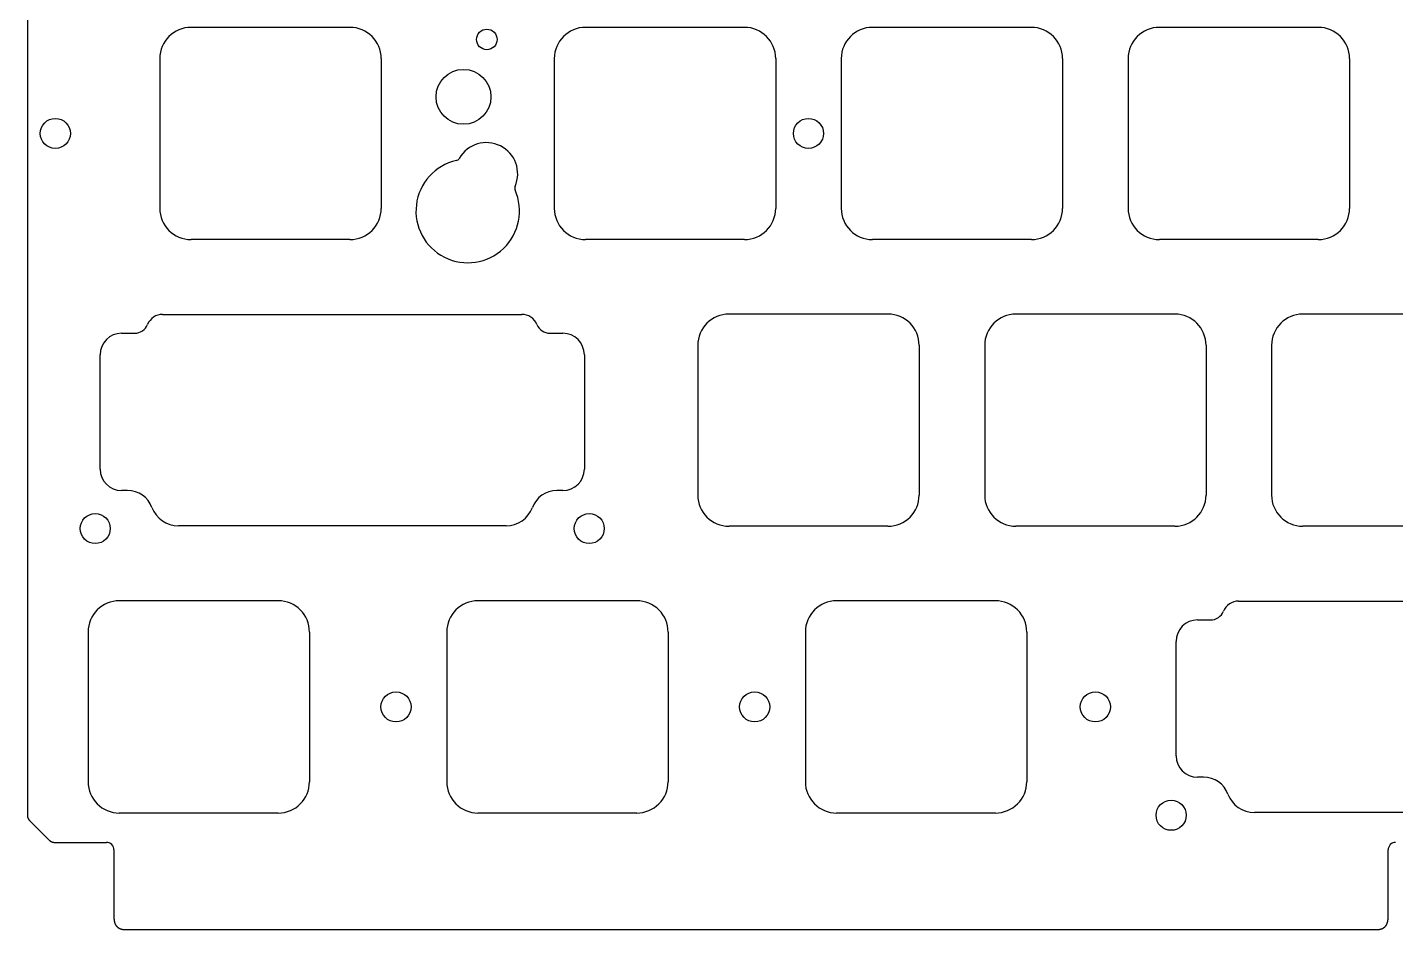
# Model space of a CAD drawing. Header units: millimetres. Extents: x -9 to 276, y -91 to 15.
# Drawn here: x -9 to 81.8, y -91 to -31 of the extents above; entities that cross this region are included whole.
import ezdxf

# ---------------------------------------------------------------- set-up
doc = ezdxf.new("R2010")
doc.units = ezdxf.units.MM
doc.layers.add('BLACK', color=7, linetype='CONTINUOUS')
doc.layers.add('Edge.Cuts', color=53, linetype='CONTINUOUS', true_color=0xc8a339)

msp = doc.modelspace()

# ---------------------------------------------------------------- linework, layer by layer
at = {"layer": 'BLACK', "linetype": 'Continuous'}
for p, q in [((12.41875, -31.05), (1.868749, -31.05)), ((-0.20625, -33.125), (-0.20625, -43.075001)), ((14.49375, -33.125), (14.49375, -43.075)), ((12.41875, -45.15), (1.86875, -45.15))]:
    msp.add_line(p, q, dxfattribs=at)
at = {"layer": 'BLACK'}
for centre, radius, start, end in [((1.868754, -33.125004), 2.075004, 90.00013806, 179.99988955), ((12.41875, -33.125), 2.075, 0, 90), ((1.868752, -43.074998), 2.075002, 180.00008284, 269.99994478), ((12.41875, -43.075), 2.075, 270, 0)]:
    msp.add_arc(centre, radius, start, end, dxfattribs=at)
at = {"layer": 'Edge.Cuts', "linetype": 'CONTINUOUS'}
for p, q in [((-9, 7.192893), (-9, -83.39289)), ((38.6125, -31.05), (28.0625, -31.05)), ((57.6625, -31.05), (47.1125, -31.05)), ((76.7125, -31.05), (66.1625, -31.05)), ((25.9875, -33.125), (25.9875, -43.075)), ((40.6875, -33.125), (40.6875, -43.075)), ((45.0375, -33.125), (45.0375, -43.075)), ((59.7375, -33.125), (59.7375, -43.075)), ((64.0875, -33.125), (64.0875, -43.075)), ((78.7875, -33.125), (78.7875, -43.075)), ((38.6125, -45.15), (28.0625, -45.15)), ((57.6625, -45.15), (47.1125, -45.15)), ((76.7125, -45.15), (66.1625, -45.15)), ((48.1375, -50.1), (37.5875, -50.1)), ((67.1875, -50.1), (56.6375, -50.1)), ((86.2375, -50.1), (75.6875, -50.1)), ((35.5125, -52.175), (35.5125, -62.125)), ((50.2125, -52.175), (50.2125, -62.125)), ((54.5625, -52.175), (54.5625, -62.125)), ((69.2625, -52.175), (69.2625, -62.125)), ((73.6125, -52.175), (73.6125, -62.125)), ((48.1375, -64.2), (37.5875, -64.2)), ((67.1875, -64.2), (56.6375, -64.2)), ((86.2375, -64.2), (75.6875, -64.2)), ((-9, -83.39289), (-8.99999, -83.396309)), ((-8.99999, -83.396309), (-8.99996, -83.399719)), ((-8.99996, -83.399719), (-8.99991, -83.403113)), ((-8.99991, -83.403113), (-8.99984, -83.406499)), ((-8.99984, -83.406499), (-8.999751, -83.409869)), ((-8.999751, -83.409869), (-8.999642, -83.41323)), ((-8.999642, -83.41323), (-8.999513, -83.416576)), ((-8.999513, -83.416576), (-8.999364, -83.419913)), ((-8.999364, -83.419913), (-8.999197, -83.423235)), ((-8.999197, -83.423235), (-8.999009, -83.426549)), ((-8.999009, -83.426549), (-8.998803, -83.429848)), ((-8.998803, -83.429848), (-8.998576, -83.433139)), ((-8.998576, -83.433139), (-8.998331, -83.436415)), ((-8.998331, -83.436415), (-8.998067, -83.439682)), ((-8.998067, -83.439682), (-8.997783, -83.442935)), ((-8.997783, -83.442935), (-8.99748, -83.446181)), ((-8.99748, -83.446181), (-8.997158, -83.449412)), ((-8.997158, -83.449412), (-8.996817, -83.452635)), ((-8.996817, -83.452635), (-8.996458, -83.455844)), ((-8.996458, -83.455844), (-8.996079, -83.459045)), ((-8.996079, -83.459045), (-8.995681, -83.462232)), ((-8.995681, -83.462232), (-8.995265, -83.465412)), ((-8.995265, -83.465412), (-8.99483, -83.468578)), ((-8.99483, -83.468578), (-8.994376, -83.471736)), ((-8.994376, -83.471736), (-8.993903, -83.474881)), ((-8.993903, -83.474881), (-8.993411, -83.478019)), ((-8.993411, -83.478019), (-8.992902, -83.481143)), ((-8.992902, -83.481143), (-8.992373, -83.48426)), ((-8.992373, -83.48426), (-8.991826, -83.487364)), ((-8.991826, -83.487364), (-8.99126, -83.490461)), ((-8.99126, -83.490461), (-8.990676, -83.493545)), ((-8.990676, -83.493545), (-8.990073, -83.496622)), ((-8.990073, -83.496622), (-8.989452, -83.499686)), ((-8.989452, -83.499686), (-8.988812, -83.502743)), ((-8.988812, -83.502743), (-8.988154, -83.505789)), ((-8.988154, -83.505789), (-8.987478, -83.508826)), ((-8.987478, -83.508826), (-8.986783, -83.511853)), ((-8.986783, -83.511853), (-8.98607, -83.514871)), ((-8.98607, -83.514871), (-8.985338, -83.517879)), ((-8.985338, -83.517879), (-8.984588, -83.520879)), ((-8.984588, -83.520879), (-8.98382, -83.523868)), ((-8.98382, -83.523868), (-8.983034, -83.526849)), ((-8.983034, -83.526849), (-8.982229, -83.52982)), ((-8.982229, -83.52982), (-8.981406, -83.532783)), ((-8.981406, -83.532783), (-8.980565, -83.535737)), ((-8.980565, -83.535737), (-8.979705, -83.538682)), ((-8.979705, -83.538682), (-8.978827, -83.541618)), ((-8.978827, -83.541618), (-8.977931, -83.544545)), ((-8.977931, -83.544545), (-8.977017, -83.547464)), ((-8.977017, -83.547464), (-8.976084, -83.550374)), ((-8.976084, -83.550374), (-8.975133, -83.553276)), ((-8.975133, -83.553276), (-8.974164, -83.556169)), ((-8.974164, -83.556169), (-8.973176, -83.559054)), ((-8.973176, -83.559054), (-8.97217, -83.561931)), ((-8.97217, -83.561931), (-8.971146, -83.564799)), ((-8.971146, -83.564799), (-8.970103, -83.567659)), ((-8.970103, -83.567659), (-8.969043, -83.570511)), ((-8.969043, -83.570511), (-8.967963, -83.573355)), ((-8.967963, -83.573355), (-8.966866, -83.576191)), ((-8.966866, -83.576191), (-8.96575, -83.57902)), ((-8.96575, -83.57902), (-8.964616, -83.58184)), ((-8.964616, -83.58184), (-8.963463, -83.584652)), ((-8.963463, -83.584652), (-8.961102, -83.590254)), ((-8.961102, -83.590254), (-8.958667, -83.595826)), ((-8.958667, -83.595826), (-8.956158, -83.601368)), ((-8.956158, -83.601368), (-8.953574, -83.60688)), ((-8.953574, -83.60688), (-8.950915, -83.612363)), ((-8.950915, -83.612363), (-8.948182, -83.617818)), ((-8.948182, -83.617818), (-8.945373, -83.623244)), ((-8.945373, -83.623244), (-8.942488, -83.628643)), ((-8.942488, -83.628643), (-8.939527, -83.634015)), ((-8.939527, -83.634015), (-8.93649, -83.639359)), ((-8.93649, -83.639359), (-8.933376, -83.644678)), ((-8.933376, -83.644678), (-8.930184, -83.64997)), ((-8.930184, -83.64997), (-8.926914, -83.655236)), ((-8.926914, -83.655236), (-8.923566, -83.660476)), ((-8.923566, -83.660476), (-8.920139, -83.665692)), ((-8.920139, -83.665692), (-8.916632, -83.670883)), ((-8.916632, -83.670883), (-8.913046, -83.676049)), ((-8.913046, -83.676049), (-8.909378, -83.681191)), ((-8.909378, -83.681191), (-8.90563, -83.686309)), ((-8.90563, -83.686309), (-8.901799, -83.691403)), ((-8.901799, -83.691403), (-8.897886, -83.696474)), ((-8.897886, -83.696474), (-8.89389, -83.701522)), ((-8.89389, -83.701522), (-8.88981, -83.706547)), ((-8.88981, -83.706547), (-8.885645, -83.711549)), ((-8.885645, -83.711549), (-8.881395, -83.716529)), ((-8.881395, -83.716529), (-8.877058, -83.721486)), ((-8.877058, -83.721486), (-8.872635, -83.726421)), ((-8.872635, -83.726421), (-8.868123, -83.731334)), ((-8.868123, -83.731334), (-8.863523, -83.736225)), ((-8.863523, -83.736225), (-8.858834, -83.741095)), ((-8.858834, -83.741095), (-8.854054, -83.745943)), ((-8.854054, -83.745943), (-8.853554, -83.746443)), ((-8.853554, -83.746443), (-7.546447, -85.05355)), ((-7.546447, -85.05355), (-7.544023, -85.05596)), ((-7.544023, -85.05596), (-7.54159, -85.058351)), ((-7.54159, -85.058351), (-7.539155, -85.060715)), ((-7.539155, -85.060715), (-7.536711, -85.06306)), ((-7.536711, -85.06306), (-7.534265, -85.06538)), ((-7.534265, -85.06538), (-7.531811, -85.067679)), ((-7.531811, -85.067679), (-7.529354, -85.069954)), ((-7.529354, -85.069954), (-7.526889, -85.072209)), ((-7.526889, -85.072209), (-7.524422, -85.074439)), ((-7.524422, -85.074439), (-7.521946, -85.07665)), ((-7.521946, -85.07665), (-7.519467, -85.078837)), ((-7.519467, -85.078837), (-7.51698, -85.081004)), ((-7.51698, -85.081004), (-7.514491, -85.083147)), ((-7.514491, -85.083147), (-7.511993, -85.08527)), ((-7.511993, -85.08527), (-7.509492, -85.08737)), ((-7.509492, -85.08737), (-7.506983, -85.08945)), ((-7.506983, -85.08945), (-7.504471, -85.091508)), ((-7.504471, -85.091508), (-7.501951, -85.093545)), ((-7.501951, -85.093545), (-7.499427, -85.09556)), ((-7.499427, -85.09556), (-7.496896, -85.097556)), ((-7.496896, -85.097556), (-7.494361, -85.099529)), ((-7.494361, -85.099529), (-7.491818, -85.101482)), ((-7.491818, -85.101482), (-7.489272, -85.103413)), ((-7.489272, -85.103413), (-7.486717, -85.105326)), ((-7.486717, -85.105326), (-7.484159, -85.107215)), ((-7.484159, -85.107215), (-7.481593, -85.109086)), ((-7.481593, -85.109086), (-7.479023, -85.110935)), ((-7.479023, -85.110935), (-7.476445, -85.112765)), ((-7.476445, -85.112765), (-7.473864, -85.114574)), ((-7.473864, -85.114574), (-7.471274, -85.116363)), ((-7.471274, -85.116363), (-7.46868, -85.118131)), ((-7.46868, -85.118131), (-7.466078, -85.11988)), ((-7.466078, -85.11988), (-7.463472, -85.121608)), ((-7.463472, -85.121608), (-7.460858, -85.123317)), ((-7.460858, -85.123317), (-7.458239, -85.125005)), ((-7.458239, -85.125005), (-7.455613, -85.126675)), ((-7.455613, -85.126675), (-7.452982, -85.128324)), ((-7.452982, -85.128324), (-7.450343, -85.129954)), ((-7.450343, -85.129954), (-7.447699, -85.131563)), ((-7.447699, -85.131563), (-7.445048, -85.133154)), ((-7.445048, -85.133154), (-7.442391, -85.134725)), ((-7.442391, -85.134725), (-7.439727, -85.136277)), ((-7.439727, -85.136277), (-7.437057, -85.137808)), ((-7.437057, -85.137808), (-7.434379, -85.139322)), ((-7.434379, -85.139322), (-7.431696, -85.140815)), ((-7.431696, -85.140815), (-7.429006, -85.14229)), ((-7.429006, -85.14229), (-7.426309, -85.143745)), ((-7.426309, -85.143745), (-7.423605, -85.145182)), ((-7.423605, -85.145182), (-7.420895, -85.146599)), ((-7.420895, -85.146599), (-7.418177, -85.147997)), ((-7.418177, -85.147997), (-7.415454, -85.149376)), ((-7.415454, -85.149376), (-7.412722, -85.150737)), ((-7.412722, -85.150737), (-7.409984, -85.152078)), ((-7.409984, -85.152078), (-7.407238, -85.153401)), ((-7.407238, -85.153401), (-7.404486, -85.154705)), ((-7.404486, -85.154705), (-7.401726, -85.155991)), ((-7.401726, -85.155991), (-7.39896, -85.157257)), ((-7.39896, -85.157257), (-7.396185, -85.158505)), ((-7.396185, -85.158505), (-7.393404, -85.159734)), ((-7.393404, -85.159734), (-7.390615, -85.160945)), ((-7.390615, -85.160945), (-7.387819, -85.162137)), ((-7.387819, -85.162137), (-7.385015, -85.163311)), ((-7.385015, -85.163311), (-7.379384, -85.165603)), ((-7.379384, -85.165603), (-7.373722, -85.167821)), ((-7.373722, -85.167821), (-7.36803, -85.169965)), ((-7.36803, -85.169965), (-7.362305, -85.172036)), ((-7.362305, -85.172036), (-7.356548, -85.174033)), ((-7.356548, -85.174033), (-7.350758, -85.175957)), ((-7.350758, -85.175957), (-7.344934, -85.177808)), ((-7.344934, -85.177808), (-7.339077, -85.179586)), ((-7.339077, -85.179586), (-7.333185, -85.181291)), ((-7.333185, -85.181291), (-7.327258, -85.182922)), ((-7.327258, -85.182922), (-7.321296, -85.18448)), ((-7.321296, -85.18448), (-7.315297, -85.185965)), ((-7.315297, -85.185965), (-7.309261, -85.187377)), ((-7.309261, -85.187377), (-7.303188, -85.188715)), ((-7.303188, -85.188715), (-7.297076, -85.18998)), ((-7.297076, -85.18998), (-7.290926, -85.191171)), ((-7.290926, -85.191171), (-7.284737, -85.192288)), ((-7.284737, -85.192288), (-7.278508, -85.19333)), ((-7.278508, -85.19333), (-7.272238, -85.194299)), ((-7.272238, -85.194299), (-7.265928, -85.195193)), ((-7.265928, -85.195193), (-7.259575, -85.196012)), ((-7.259575, -85.196012), (-7.25318, -85.196755)), ((-7.25318, -85.196755), (-7.246742, -85.197423)), ((-7.246742, -85.197423), (-7.240259, -85.198015)), ((-7.240259, -85.198015), (-7.233733, -85.198531)), ((-7.233733, -85.198531), (-7.227161, -85.19897)), ((-7.227161, -85.19897), (-7.220544, -85.199331)), ((-7.220544, -85.199331), (-7.21388, -85.199615)), ((-7.21388, -85.199615), (-7.207168, -85.199821)), ((-7.207168, -85.199821), (-7.200409, -85.199949)), ((-7.200409, -85.199949), (-7.193601, -85.199997)), ((-7.193601, -85.199997), (-7.192894, -85.199997)), ((-7.192894, -85.199997), (-3.750557, -85.199997)), ((-3.250557, -85.699997), (-3.250557, -90.199997)), ((81.349147, -90.199997), (81.349147, -85.699997)), ((-3.250557, -90.199997), (-3.250547, -90.205644)), ((-3.250547, -90.205644), (-3.250517, -90.211271)), ((-3.250517, -90.211271), (-3.250467, -90.216858)), ((-3.250467, -90.216858), (-3.250398, -90.222425)), ((-3.250398, -90.222425), (-3.250308, -90.227953)), ((-3.250308, -90.227953), (-3.2502, -90.233461)), ((-3.2502, -90.233461), (-3.250071, -90.23893)), ((-3.250071, -90.23893), (-3.249924, -90.24438)), ((-3.249924, -90.24438), (-3.249757, -90.249791)), ((-3.249757, -90.249791), (-3.249571, -90.255183)), ((-3.249571, -90.255183), (-3.249366, -90.260537)), ((-3.249366, -90.260537), (-3.249142, -90.265871)), ((-3.249142, -90.265871), (-3.2489, -90.271168)), ((-3.2489, -90.271168), (-3.248638, -90.276446)), ((-3.248638, -90.276446), (-3.248358, -90.281686)), ((-3.248358, -90.281686), (-3.248059, -90.286907)), ((-3.248059, -90.286907), (-3.247742, -90.292092)), ((-3.247742, -90.292092), (-3.247406, -90.297257)), ((-3.247406, -90.297257), (-3.247053, -90.302386)), ((-3.247053, -90.302386), (-3.246681, -90.307497)), ((-3.246681, -90.307497), (-3.246291, -90.312571)), ((-3.246291, -90.312571), (-3.245883, -90.317627)), ((-3.245883, -90.317627), (-3.245457, -90.322647)), ((-3.245457, -90.322647), (-3.245013, -90.327648)), ((-3.245013, -90.327648), (-3.244552, -90.332615)), ((-3.244552, -90.332615), (-3.244072, -90.337563)), ((-3.244072, -90.337563), (-3.243576, -90.342476)), ((-3.243576, -90.342476), (-3.243062, -90.347371)), ((-3.243062, -90.347371), (-3.242531, -90.352232)), ((-3.242531, -90.352232), (-3.241982, -90.357074)), ((-3.241982, -90.357074), (-3.241416, -90.361882)), ((-3.241416, -90.361882), (-3.240833, -90.366673)), ((-3.240833, -90.366673), (-3.240234, -90.371429)), ((-3.240234, -90.371429), (-3.239616, -90.376168)), ((-3.239616, -90.376168), (-3.238983, -90.380874)), ((-3.238983, -90.380874), (-3.238332, -90.385562)), ((-3.238332, -90.385562), (-3.237665, -90.390217)), ((-3.237665, -90.390217), (-3.236981, -90.394854)), ((-3.236981, -90.394854), (-3.236281, -90.399459)), ((-3.236281, -90.399459), (-3.235563, -90.404047)), ((-3.235563, -90.404047), (-3.234831, -90.408602)), ((-3.234831, -90.408602), (-3.23408, -90.41314)), ((-3.23408, -90.41314), (-3.233315, -90.417647)), ((-3.233315, -90.417647), (-3.232533, -90.422136)), ((-3.232533, -90.422136), (-3.231735, -90.426593)), ((-3.231735, -90.426593), (-3.23092, -90.431034)), ((-3.23092, -90.431034), (-3.230091, -90.435444)), ((-3.230091, -90.435444), (-3.229244, -90.439836)), ((-3.229244, -90.439836), (-3.228383, -90.444198)), ((-3.228383, -90.444198), (-3.227505, -90.448543)), ((-3.227505, -90.448543), (-3.226613, -90.452858)), ((-3.226613, -90.452858), (-3.225703, -90.457157)), ((-3.225703, -90.457157), (-3.22478, -90.461425)), ((-3.22478, -90.461425), (-3.22384, -90.465676)), ((-3.22384, -90.465676), (-3.222885, -90.469899)), ((-3.222885, -90.469899), (-3.221914, -90.474104)), ((-3.221914, -90.474104), (-3.220929, -90.478281)), ((-3.220929, -90.478281), (-3.219927, -90.482441)), ((-3.219927, -90.482441), (-3.218912, -90.486572)), ((-3.218912, -90.486572), (-3.21788, -90.490687)), ((-3.21788, -90.490687), (-3.216835, -90.494774)), ((-3.216835, -90.494774), (-3.215773, -90.498844)), ((-3.215773, -90.498844), (-3.214697, -90.502886)), ((-3.214697, -90.502886), (-3.213606, -90.506913)), ((-3.213606, -90.506913), (-3.212501, -90.510911)), ((-3.212501, -90.510911), (-3.211379, -90.514894)), ((-3.211379, -90.514894), (-3.210245, -90.518849)), ((-3.210245, -90.518849), (-3.209094, -90.522788)), ((-3.209094, -90.522788), (-3.207931, -90.5267)), ((-3.207931, -90.5267), (-3.206751, -90.530597)), ((-3.206751, -90.530597), (-3.205558, -90.534467)), ((-3.205558, -90.534467), (-3.20435, -90.53832)), ((-3.20435, -90.53832), (-3.203128, -90.542148)), ((-3.203128, -90.542148), (-3.201891, -90.54596)), ((-3.201891, -90.54596), (-3.20064, -90.549747)), ((-3.20064, -90.549747), (-3.199374, -90.553517)), ((-3.199374, -90.553517), (-3.198096, -90.557262)), ((-3.198096, -90.557262), (-3.196801, -90.560992)), ((-3.196801, -90.560992), (-3.195495, -90.564696)), ((-3.195495, -90.564696), (-3.194172, -90.568385)), ((-3.194172, -90.568385), (-3.192837, -90.57205)), ((-3.192837, -90.57205), (-3.191486, -90.575698)), ((-3.191486, -90.575698), (-3.190123, -90.579323)), ((-3.190123, -90.579323), (-3.188745, -90.582931)), ((-3.188745, -90.582931), (-3.187354, -90.586516)), ((-3.187354, -90.586516), (-3.185948, -90.590086)), ((-3.185948, -90.590086), (-3.184529, -90.593632)), ((-3.184529, -90.593632), (-3.183095, -90.597162)), ((-3.183095, -90.597162), (-3.181649, -90.600669)), ((-3.181649, -90.600669), (-3.180188, -90.604161)), ((-3.180188, -90.604161), (-3.178714, -90.60763)), ((-3.178714, -90.60763), (-3.177225, -90.611084)), ((-3.177225, -90.611084), (-3.175725, -90.614515)), ((-3.175725, -90.614515), (-3.174209, -90.617931)), ((-3.174209, -90.617931), (-3.172681, -90.621325)), ((-3.172681, -90.621325), (-3.171137, -90.624703)), ((-3.171137, -90.624703), (-3.169582, -90.62806)), ((-3.169582, -90.62806), (-3.168012, -90.631402)), ((-3.168012, -90.631402), (-3.16643, -90.634721)), ((-3.16643, -90.634721), (-3.164833, -90.638026)), ((-3.164833, -90.638026), (-3.163224, -90.64131)), ((-3.163224, -90.64131), (-3.1616, -90.644579)), ((-3.1616, -90.644579), (-3.159964, -90.647826)), ((-3.159964, -90.647826), (-3.158313, -90.651059)), ((-3.158313, -90.651059), (-3.15665, -90.654271)), ((-3.15665, -90.654271), (-3.154972, -90.657468)), ((-3.154972, -90.657468), (-3.153283, -90.660645)), ((-3.153283, -90.660645), (-3.151579, -90.663807)), ((-3.151579, -90.663807), (-3.149862, -90.666949)), ((-3.149862, -90.666949), (-3.148132, -90.670076)), ((-3.148132, -90.670076), (-3.146389, -90.673184)), ((-3.146389, -90.673184), (-3.144631, -90.676276)), ((-3.144631, -90.676276), (-3.142862, -90.679349)), ((-3.142862, -90.679349), (-3.141078, -90.682408)), ((-3.141078, -90.682408), (-3.139282, -90.685447)), ((-3.139282, -90.685447), (-3.137471, -90.688472)), ((-3.137471, -90.688472), (-3.135648, -90.691478)), ((-3.135648, -90.691478), (-3.133811, -90.694469)), ((-3.133811, -90.694469), (-3.131962, -90.697441)), ((-3.131962, -90.697441), (-3.130098, -90.700399)), ((-3.130098, -90.700399), (-3.128222, -90.703339)), ((-3.128222, -90.703339), (-3.126332, -90.706264)), ((-3.126332, -90.706264), (-3.12443, -90.709171)), ((-3.12443, -90.709171), (-3.122513, -90.712063)), ((-3.122513, -90.712063), (-3.120584, -90.714938)), ((-3.120584, -90.714938), (-3.11864, -90.717798)), ((-3.11864, -90.717798), (-3.116685, -90.720641)), ((-3.116685, -90.720641), (-3.114715, -90.723469)), ((-3.114715, -90.723469), (-3.112732, -90.72628)), ((-3.112732, -90.72628), (-3.110736, -90.729076)), ((-3.110736, -90.729076), (-3.108727, -90.731856)), ((-3.108727, -90.731856), (-3.106703, -90.734621)), ((-3.106703, -90.734621), (-3.104668, -90.737369)), ((-3.104668, -90.737369), (-3.102617, -90.740103)), ((-3.102617, -90.740103), (-3.100555, -90.74282)), ((-3.100555, -90.74282), (-3.098478, -90.745523)), ((-3.098478, -90.745523), (-3.096388, -90.74821)), ((-3.096388, -90.74821), (-3.094284, -90.750882)), ((-3.094284, -90.750882), (-3.092168, -90.753539)), ((-3.092168, -90.753539), (-3.090037, -90.756181)), ((-3.090037, -90.756181), (-3.087893, -90.758807)), ((-3.087893, -90.758807), (-3.085736, -90.761418)), ((-3.085736, -90.761418), (-3.083565, -90.764015)), ((-3.083565, -90.764015), (-3.08138, -90.766596)), ((-3.08138, -90.766596), (-3.079182, -90.769163)), ((-3.079182, -90.769163), (-3.076969, -90.771715)), ((-3.076969, -90.771715), (-3.074744, -90.774252)), ((-3.074744, -90.774252), (-3.072504, -90.776775)), ((-3.072504, -90.776775), (-3.070251, -90.779282)), ((-3.070251, -90.779282), (-3.067984, -90.781776)), ((-3.067984, -90.781776), (-3.065704, -90.784254)), ((-3.065704, -90.784254), (-3.063409, -90.786719)), ((-3.063409, -90.786719), (-3.0611, -90.789168)), ((-3.0611, -90.789168), (-3.058778, -90.791604)), ((-3.058778, -90.791604), (-3.056441, -90.794025)), ((-3.056441, -90.794025), (-3.054091, -90.796432)), ((-3.054091, -90.796432), (-3.051727, -90.798824)), ((-3.051727, -90.798824), (-3.049348, -90.801203)), ((-3.049348, -90.801203), (-3.044548, -90.805917)), ((-3.044548, -90.805917), (-3.039692, -90.810575)), ((-3.039692, -90.810575), (-3.034779, -90.815176)), ((-3.034779, -90.815176), (-3.029808, -90.819723)), ((-3.029808, -90.819723), (-3.024779, -90.824213)), ((-3.024779, -90.824213), (-3.019691, -90.828649)), ((-3.019691, -90.828649), (-3.014545, -90.83303)), ((-3.014545, -90.83303), (-3.00934, -90.837356)), ((-3.00934, -90.837356), (-3.004075, -90.841627)), ((-3.004075, -90.841627), (-2.99875, -90.845844)), ((-2.99875, -90.845844), (-2.993364, -90.850007)), ((81.09197, -90.849995), (81.094673, -90.847918)), ((81.094673, -90.847918), (81.09736, -90.845828)), ((81.09736, -90.845828), (81.100032, -90.843724)), ((81.100032, -90.843724), (81.102689, -90.841608)), ((81.102689, -90.841608), (81.105331, -90.839477)), ((81.105331, -90.839477), (81.107957, -90.837333)), ((81.107957, -90.837333), (81.110568, -90.835176)), ((81.110568, -90.835176), (81.113165, -90.833005)), ((81.113165, -90.833005), (81.115746, -90.83082)), ((81.115746, -90.83082), (81.118313, -90.828622)), ((81.118313, -90.828622), (81.120865, -90.826409)), ((81.120865, -90.826409), (81.123402, -90.824184)), ((81.123402, -90.824184), (81.125925, -90.821944)), ((81.125925, -90.821944), (81.128432, -90.819691)), ((81.128432, -90.819691), (81.130926, -90.817424)), ((81.130926, -90.817424), (81.133404, -90.815144)), ((81.133404, -90.815144), (81.135869, -90.812849)), ((81.135869, -90.812849), (81.138318, -90.81054)), ((81.138318, -90.81054), (81.140754, -90.808218)), ((81.140754, -90.808218), (81.143175, -90.805881)), ((81.143175, -90.805881), (81.145582, -90.803531)), ((81.145582, -90.803531), (81.147974, -90.801167)), ((81.147974, -90.801167), (81.150353, -90.798788)), ((81.150353, -90.798788), (81.155067, -90.793988)), ((81.155067, -90.793988), (81.159725, -90.789132)), ((81.159725, -90.789132), (81.164326, -90.784219)), ((81.164326, -90.784219), (81.168873, -90.779248)), ((81.168873, -90.779248), (81.173363, -90.774219)), ((81.173363, -90.774219), (81.177799, -90.769131)), ((81.177799, -90.769131), (81.18218, -90.763985)), ((81.18218, -90.763985), (81.186506, -90.75878)), ((81.186506, -90.75878), (81.190777, -90.753515)), ((81.190777, -90.753515), (81.194994, -90.74819)), ((81.194994, -90.74819), (81.199157, -90.742804)), ((81.199157, -90.742804), (81.203267, -90.737357)), ((81.203267, -90.737357), (81.207322, -90.731849)), ((81.207322, -90.731849), (81.211324, -90.726278)), ((81.211324, -90.726278), (81.215272, -90.720645)), ((81.215272, -90.720645), (81.219167, -90.714948)), ((81.219167, -90.714948), (81.223009, -90.709188)), ((81.223009, -90.709188), (81.226797, -90.703363)), ((81.226797, -90.703363), (81.230532, -90.697474)), ((81.230532, -90.697474), (81.234213, -90.691518)), ((81.234213, -90.691518), (81.237842, -90.685497)), ((81.237842, -90.685497), (81.241417, -90.679409)), ((81.241417, -90.679409), (81.244939, -90.673253)), ((81.244939, -90.673253), (81.248408, -90.667029)), ((81.248408, -90.667029), (81.251824, -90.660737)), ((81.251824, -90.660737), (81.255186, -90.654375)), ((81.255186, -90.654375), (81.258495, -90.647943)), ((81.258495, -90.647943), (81.26175, -90.64144)), ((81.26175, -90.64144), (81.264951, -90.634865)), ((81.264951, -90.634865), (81.268098, -90.628218)), ((81.268098, -90.628218), (81.271192, -90.621499)), ((81.271192, -90.621499), (81.274231, -90.614705)), ((81.274231, -90.614705), (81.277216, -90.607837)), ((81.277216, -90.607837), (81.280146, -90.600893)), ((81.280146, -90.600893), (81.283021, -90.593873)), ((81.283021, -90.593873), (81.285842, -90.586777)), ((81.285842, -90.586777), (81.288607, -90.579603)), ((81.288607, -90.579603), (81.291316, -90.57235)), ((81.291316, -90.57235), (81.29397, -90.565018)), ((81.29397, -90.565018), (81.296567, -90.557606)), ((81.296567, -90.557606), (81.299108, -90.550113)), ((81.299108, -90.550113), (81.301593, -90.542538)), ((81.301593, -90.542538), (81.304019, -90.53488)), ((81.304019, -90.53488), (81.306389, -90.527139)), ((81.306389, -90.527139), (81.3087, -90.519313)), ((81.3087, -90.519313), (81.310953, -90.511402)), ((81.310953, -90.511402), (81.313148, -90.503405)), ((81.313148, -90.503405), (81.315283, -90.495321)), ((81.315283, -90.495321), (81.317359, -90.487149)), ((81.317359, -90.487149), (81.319374, -90.478887)), ((81.319374, -90.478887), (81.321329, -90.470536)), ((81.321329, -90.470536), (81.323223, -90.462094)), ((81.323223, -90.462094), (81.325056, -90.45356)), ((81.325056, -90.45356), (81.326826, -90.444934)), ((81.326826, -90.444934), (81.328534, -90.436214)), ((81.328534, -90.436214), (81.330179, -90.427399)), ((81.330179, -90.427399), (81.33176, -90.418489)), ((81.33176, -90.418489), (81.333277, -90.409482)), ((81.333277, -90.409482), (81.334729, -90.400378)), ((81.334729, -90.400378), (81.336115, -90.391175)), ((81.336115, -90.391175), (81.337436, -90.381872)), ((81.337436, -90.381872), (81.33869, -90.372469)), ((81.33869, -90.372469), (81.339876, -90.362964)), ((81.339876, -90.362964), (81.340995, -90.353357)), ((81.340995, -90.353357), (81.342045, -90.343646)), ((81.342045, -90.343646), (81.343026, -90.33383)), ((81.343026, -90.33383), (81.343937, -90.323908)), ((81.343937, -90.323908), (81.344777, -90.31388)), ((81.344777, -90.31388), (81.345546, -90.303744)), ((81.345546, -90.303744), (81.346243, -90.293499)), ((81.346243, -90.293499), (81.346866, -90.283144)), ((81.346866, -90.283144), (81.347417, -90.272678)), ((81.347417, -90.272678), (81.347893, -90.2621)), ((81.347893, -90.2621), (81.348293, -90.251408)), ((81.348293, -90.251408), (81.348618, -90.240603)), ((81.348618, -90.240603), (81.348866, -90.229682)), ((81.348866, -90.229682), (81.349037, -90.218644)), ((81.349037, -90.218644), (81.349129, -90.207489)), ((81.349129, -90.207489), (81.349147, -90.199997)), ((-2.993364, -90.850007), (-2.987917, -90.854117)), ((-2.987917, -90.854117), (-2.982408, -90.858172)), ((-2.982408, -90.858172), (-2.976838, -90.862174)), ((-2.976838, -90.862174), (-2.971205, -90.866122)), ((-2.971205, -90.866122), (-2.965508, -90.870017)), ((-2.965508, -90.870017), (-2.959748, -90.873859)), ((-2.959748, -90.873859), (-2.953923, -90.877647)), ((-2.953923, -90.877647), (-2.948034, -90.881382)), ((-2.948034, -90.881382), (-2.942078, -90.885063)), ((-2.942078, -90.885063), (-2.936057, -90.888692)), ((-2.936057, -90.888692), (-2.929969, -90.892267)), ((-2.929969, -90.892267), (-2.923813, -90.895789)), ((-2.923813, -90.895789), (-2.917589, -90.899258)), ((-2.917589, -90.899258), (-2.911297, -90.902674)), ((-2.911297, -90.902674), (-2.904935, -90.906036)), ((-2.904935, -90.906036), (-2.898503, -90.909345)), ((-2.898503, -90.909345), (-2.892, -90.9126)), ((-2.892, -90.9126), (-2.885425, -90.915801)), ((-2.885425, -90.915801), (-2.878778, -90.918948)), ((-2.878778, -90.918948), (-2.872059, -90.922042)), ((-2.872059, -90.922042), (-2.865265, -90.925081)), ((-2.865265, -90.925081), (-2.858397, -90.928066)), ((-2.858397, -90.928066), (-2.851453, -90.930996)), ((-2.851453, -90.930996), (-2.844433, -90.933871)), ((-2.844433, -90.933871), (-2.837337, -90.936692)), ((-2.837337, -90.936692), (-2.830163, -90.939457)), ((-2.830163, -90.939457), (-2.82291, -90.942166)), ((-2.82291, -90.942166), (-2.815578, -90.94482)), ((-2.815578, -90.94482), (-2.808166, -90.947417)), ((-2.808166, -90.947417), (-2.800673, -90.949958)), ((-2.800673, -90.949958), (-2.793098, -90.952443)), ((-2.793098, -90.952443), (-2.78544, -90.954869)), ((-2.78544, -90.954869), (-2.777699, -90.957239)), ((-2.777699, -90.957239), (-2.769873, -90.95955)), ((-2.769873, -90.95955), (-2.761962, -90.961803)), ((-2.761962, -90.961803), (-2.753965, -90.963998)), ((-2.753965, -90.963998), (-2.745881, -90.966133)), ((-2.745881, -90.966133), (-2.737709, -90.968209)), ((-2.737709, -90.968209), (-2.729447, -90.970224)), ((-2.729447, -90.970224), (-2.721096, -90.972179)), ((-2.721096, -90.972179), (-2.712654, -90.974073)), ((-2.712654, -90.974073), (-2.70412, -90.975906)), ((-2.70412, -90.975906), (-2.695494, -90.977676)), ((-2.695494, -90.977676), (-2.686774, -90.979384)), ((-2.686774, -90.979384), (-2.677959, -90.981029)), ((-2.677959, -90.981029), (-2.669049, -90.98261)), ((-2.669049, -90.98261), (-2.660042, -90.984127)), ((-2.660042, -90.984127), (-2.650938, -90.985579)), ((-2.650938, -90.985579), (-2.641735, -90.986965)), ((-2.641735, -90.986965), (-2.632432, -90.988286)), ((-2.632432, -90.988286), (-2.623029, -90.98954)), ((-2.623029, -90.98954), (-2.613524, -90.990726)), ((-2.613524, -90.990726), (-2.603917, -90.991845)), ((-2.603917, -90.991845), (-2.594205, -90.992895)), ((-2.594205, -90.992895), (-2.58439, -90.993876)), ((-2.58439, -90.993876), (-2.574468, -90.994787)), ((-2.574468, -90.994787), (-2.56444, -90.995627)), ((-2.56444, -90.995627), (-2.554304, -90.996396)), ((-2.554304, -90.996396), (-2.544059, -90.997093)), ((-2.544059, -90.997093), (-2.533704, -90.997716)), ((-2.533704, -90.997716), (-2.523238, -90.998267)), ((-2.523238, -90.998267), (-2.51266, -90.998743)), ((-2.51266, -90.998743), (-2.501968, -90.999143)), ((-2.501968, -90.999143), (-2.491163, -90.999468)), ((-2.491163, -90.999468), (-2.480242, -90.999716)), ((-2.480242, -90.999716), (-2.469204, -90.999887)), ((-2.469204, -90.999887), (-2.458049, -90.999979)), ((-2.458049, -90.999979), (-2.450557, -90.999997)), ((-2.450557, -90.999997), (80.549147, -90.999997)), ((80.549147, -90.999997), (80.554794, -90.999987)), ((80.554794, -90.999987), (80.560421, -90.999957)), ((80.560421, -90.999957), (80.566008, -90.999907)), ((80.566008, -90.999907), (80.571575, -90.999838)), ((80.571575, -90.999838), (80.577103, -90.999748)), ((80.577103, -90.999748), (80.582611, -90.99964)), ((80.582611, -90.99964), (80.58808, -90.999511)), ((80.58808, -90.999511), (80.59353, -90.999364)), ((80.59353, -90.999364), (80.598941, -90.999197)), ((80.598941, -90.999197), (80.604333, -90.999011)), ((80.604333, -90.999011), (80.609687, -90.998806)), ((80.609687, -90.998806), (80.615021, -90.998582)), ((80.615021, -90.998582), (80.620318, -90.99834)), ((80.620318, -90.99834), (80.625596, -90.998078)), ((80.625596, -90.998078), (80.630836, -90.997798)), ((80.630836, -90.997798), (80.636057, -90.997499)), ((80.636057, -90.997499), (80.641242, -90.997182)), ((80.641242, -90.997182), (80.646407, -90.996846)), ((80.646407, -90.996846), (80.651536, -90.996493)), ((80.651536, -90.996493), (80.656647, -90.996121)), ((80.656647, -90.996121), (80.661721, -90.995731)), ((80.661721, -90.995731), (80.666777, -90.995323)), ((80.666777, -90.995323), (80.671797, -90.994897)), ((80.671797, -90.994897), (80.676798, -90.994453)), ((80.676798, -90.994453), (80.681765, -90.993992)), ((80.681765, -90.993992), (80.686713, -90.993512)), ((80.686713, -90.993512), (80.691626, -90.993016)), ((80.691626, -90.993016), (80.696521, -90.992502)), ((80.696521, -90.992502), (80.701381, -90.991971)), ((80.701381, -90.991971), (80.706224, -90.991422)), ((80.706224, -90.991422), (80.711032, -90.990856)), ((80.711032, -90.990856), (80.715823, -90.990273)), ((80.715823, -90.990273), (80.720579, -90.989674)), ((80.720579, -90.989674), (80.725318, -90.989056)), ((80.725318, -90.989056), (80.730024, -90.988423)), ((80.730024, -90.988423), (80.734712, -90.987772)), ((80.734712, -90.987772), (80.739367, -90.987105)), ((80.739367, -90.987105), (80.744004, -90.986421)), ((80.744004, -90.986421), (80.748609, -90.985721)), ((80.748609, -90.985721), (80.753197, -90.985003)), ((80.753197, -90.985003), (80.757752, -90.984271)), ((80.757752, -90.984271), (80.76229, -90.98352)), ((80.76229, -90.98352), (80.766797, -90.982755)), ((80.766797, -90.982755), (80.771286, -90.981973)), ((80.771286, -90.981973), (80.775743, -90.981175)), ((80.775743, -90.981175), (80.780184, -90.98036)), ((80.780184, -90.98036), (80.784594, -90.979531)), ((80.784594, -90.979531), (80.788986, -90.978684)), ((80.788986, -90.978684), (80.793348, -90.977823)), ((80.793348, -90.977823), (80.797693, -90.976945)), ((80.797693, -90.976945), (80.802008, -90.976053)), ((80.802008, -90.976053), (80.806306, -90.975143)), ((80.806306, -90.975143), (80.810575, -90.97422)), ((80.810575, -90.97422), (80.814826, -90.97328)), ((80.814826, -90.97328), (80.819049, -90.972325)), ((80.819049, -90.972325), (80.823254, -90.971354)), ((80.823254, -90.971354), (80.827431, -90.970369)), ((80.827431, -90.970369), (80.831591, -90.969367)), ((80.831591, -90.969367), (80.835722, -90.968352)), ((80.835722, -90.968352), (80.839837, -90.96732)), ((80.839837, -90.96732), (80.843924, -90.966275)), ((80.843924, -90.966275), (80.847994, -90.965213)), ((80.847994, -90.965213), (80.852036, -90.964137)), ((80.852036, -90.964137), (80.856063, -90.963046)), ((80.856063, -90.963046), (80.860061, -90.961941)), ((80.860061, -90.961941), (80.864044, -90.960819)), ((80.864044, -90.960819), (80.867999, -90.959685)), ((80.867999, -90.959685), (80.871938, -90.958534)), ((80.871938, -90.958534), (80.87585, -90.957371)), ((80.87585, -90.957371), (80.879747, -90.956191)), ((80.879747, -90.956191), (80.883617, -90.954998)), ((80.883617, -90.954998), (80.88747, -90.95379)), ((80.88747, -90.95379), (80.891298, -90.952568)), ((80.891298, -90.952568), (80.89511, -90.951331)), ((80.89511, -90.951331), (80.898897, -90.95008)), ((80.898897, -90.95008), (80.902667, -90.948814)), ((80.902667, -90.948814), (80.906412, -90.947536)), ((80.906412, -90.947536), (80.910142, -90.946241)), ((80.910142, -90.946241), (80.913846, -90.944935)), ((80.913846, -90.944935), (80.917535, -90.943612)), ((80.917535, -90.943612), (80.9212, -90.942277)), ((80.9212, -90.942277), (80.924848, -90.940926)), ((80.924848, -90.940926), (80.928473, -90.939563)), ((80.928473, -90.939563), (80.932081, -90.938185)), ((80.932081, -90.938185), (80.935666, -90.936794)), ((80.935666, -90.936794), (80.939236, -90.935388)), ((80.939236, -90.935388), (80.942782, -90.933969)), ((80.942782, -90.933969), (80.946312, -90.932535)), ((80.946312, -90.932535), (80.949819, -90.931089)), ((80.949819, -90.931089), (80.953311, -90.929628)), ((80.953311, -90.929628), (80.95678, -90.928154)), ((80.95678, -90.928154), (80.960234, -90.926665)), ((80.960234, -90.926665), (80.963665, -90.925165)), ((80.963665, -90.925165), (80.967081, -90.923649)), ((80.967081, -90.923649), (80.970475, -90.922121)), ((80.970475, -90.922121), (80.973853, -90.920577)), ((80.973853, -90.920577), (80.97721, -90.919022)), ((80.97721, -90.919022), (80.980552, -90.917452)), ((80.980552, -90.917452), (80.983871, -90.91587)), ((80.983871, -90.91587), (80.987176, -90.914273)), ((80.987176, -90.914273), (80.99046, -90.912664)), ((80.99046, -90.912664), (80.993729, -90.91104)), ((80.993729, -90.91104), (80.996976, -90.909404)), ((80.996976, -90.909404), (81.000209, -90.907753)), ((81.000209, -90.907753), (81.003421, -90.90609)), ((81.003421, -90.90609), (81.006618, -90.904412)), ((81.006618, -90.904412), (81.009795, -90.902723)), ((81.009795, -90.902723), (81.012957, -90.901019)), ((81.012957, -90.901019), (81.016099, -90.899302)), ((81.016099, -90.899302), (81.019226, -90.897572)), ((81.019226, -90.897572), (81.022334, -90.895829)), ((81.022334, -90.895829), (81.025426, -90.894071)), ((81.025426, -90.894071), (81.028499, -90.892302)), ((81.028499, -90.892302), (81.031558, -90.890518)), ((81.031558, -90.890518), (81.034597, -90.888722)), ((81.034597, -90.888722), (81.037622, -90.886911)), ((81.037622, -90.886911), (81.040628, -90.885088)), ((81.040628, -90.885088), (81.043619, -90.883251)), ((81.043619, -90.883251), (81.046591, -90.881402)), ((81.046591, -90.881402), (81.049549, -90.879538)), ((81.049549, -90.879538), (81.052489, -90.877662)), ((81.052489, -90.877662), (81.055414, -90.875772)), ((81.055414, -90.875772), (81.058321, -90.87387)), ((81.058321, -90.87387), (81.061213, -90.871953)), ((81.061213, -90.871953), (81.064088, -90.870024)), ((81.064088, -90.870024), (81.066948, -90.86808)), ((81.066948, -90.86808), (81.069791, -90.866125)), ((81.069791, -90.866125), (81.072619, -90.864155)), ((81.072619, -90.864155), (81.07543, -90.862172)), ((81.07543, -90.862172), (81.078226, -90.860176)), ((81.078226, -90.860176), (81.081006, -90.858167)), ((81.081006, -90.858167), (81.083771, -90.856143)), ((81.083771, -90.856143), (81.086519, -90.854108)), ((81.086519, -90.854108), (81.089253, -90.852057)), ((81.089253, -90.852057), (81.09197, -90.849995))]:
    msp.add_line(p, q, dxfattribs=at)
at = {"layer": 'Edge.Cuts', "linetype": 'Continuous'}
for p, q in [((-0.02157, -50.1224), (23.83367, -50.1224)), ((-2.74439, -51.37456), (-1.87878, -51.37456)), ((25.69088, -51.37456), (26.55649, -51.37456)), ((-4.16939, -60.40044), (-4.16939, -52.79956)), ((27.98149, -52.79956), (27.98149, -60.40044)), ((-2.34035, -61.82544), (-2.74439, -61.82544)), ((26.55649, -61.82544), (26.15245, -61.82544)), ((22.78155, -64.16191), (1.03055, -64.16191)), ((7.65625, -69.15), (-2.893751, -69.15)), ((31.46875, -69.15), (20.918749, -69.15)), ((55.28125, -69.15), (44.731249, -69.15)), ((71.41593, -69.1724), (95.27117, -69.1724)), ((68.69311, -70.42456), (69.55872, -70.42456)), ((-4.96875, -71.225), (-4.96875, -81.175001)), ((9.73125, -71.225), (9.73125, -81.175)), ((18.84375, -71.225), (18.84375, -81.175001)), ((33.54375, -71.225), (33.54375, -81.175)), ((42.65625, -71.225), (42.65625, -81.175001)), ((57.35625, -71.225), (57.35625, -81.175)), ((67.26811, -79.45044), (67.26811, -71.84956)), ((69.09715, -80.87544), (68.69311, -80.87544)), ((7.65625, -83.25), (-2.89375, -83.25)), ((31.46875, -83.25), (20.91875, -83.25)), ((55.28125, -83.25), (44.73125, -83.25)), ((94.21905, -83.21191), (72.46805, -83.21191))]:
    msp.add_line(p, q, dxfattribs=at)
at = {"layer": 'Edge.Cuts'}
for centre, radius in [((21.507466, -31.854211), 0.682877), ((19.959509, -35.667629), 1.823721), ((-7.14375, -38.1), 1), ((42.8625, -38.1), 1), ((-4.49375, -64.35), 1), ((28.30625, -64.35), 1), ((15.478125, -76.2), 1), ((39.290625, -76.2), 1), ((61.9125, -76.2), 1), ((66.94375, -83.4), 1)]:
    msp.add_circle(centre, radius, dxfattribs=at)
for centre, radius, start, end in [((28.0625, -33.125), 2.075, 90, 180), ((38.6125, -33.125), 2.075, 0, 90), ((47.1125, -33.125), 2.075, 90, 180), ((57.6625, -33.125), 2.075, 0, 90), ((66.1625, -33.125), 2.075, 90, 180), ((76.7125, -33.125), 2.075, 0, 90), ((21.481179, -40.782885), 2.074102, -23.60905632, 150.27856201), ((20.240379, -43.253585), 3.439006, -257.31607226, 23.98512629), ((19.419479, -39.605985), 0.299861, -77.3248457, -29.70558687), ((23.656479, -41.733685), 0.299956, -203.61348581, -156.01194905), ((28.0625, -43.075), 2.075, -180, -90), ((38.6125, -43.075), 2.075, -90, 0), ((47.1125, -43.075), 2.075, -180, -90), ((57.6625, -43.075), 2.075, -90, 0), ((66.1625, -43.075), 2.075, -180, -90), ((76.7125, -43.075), 2.075, -90, 0), ((-1.87878, -50.44615), 0.928411, 270, 337.97729805), ((-0.02155, -51.1974), 1.075006, 90.00106597, 157.97610066), ((23.83365, -51.1974), 1.075, 22.02389934, 89.99893403), ((25.69085, -50.4461), 0.92846, 202.02625676, 270.00185132), ((37.5875, -52.175), 2.075, 90, 180), ((48.1375, -52.175), 2.075, 0, 90), ((56.6375, -52.175), 2.075, 90, 180), ((67.1875, -52.175), 2.075, 0, 90), ((75.6875, -52.175), 2.075, 90, 180), ((-2.74439, -52.79956), 1.425, 90, 180), ((26.55649, -52.79956), 1.425, 0, 90), ((-2.74439, -60.40044), 1.425, 180, 270), ((26.55645, -60.4004), 1.42504, 270.00160826, 359.99839174), ((-2.34034, -63.55037), 1.72493, 20.54597615, 90.00033216), ((26.15245, -63.5504), 1.724938, 90, 159.45340178), ((37.5875, -62.125), 2.075, -180, -90), ((48.1375, -62.125), 2.075, -90, 0), ((56.6375, -62.125), 2.075, -180, -90), ((67.1875, -62.125), 2.075, -90, 0), ((75.6875, -62.125), 2.075, -180, -90), ((1.03056, -62.28696), 1.87495, 200.54592343, 269.99969441), ((22.78155, -62.287), 1.874943, 270, 339.45493501), ((-2.893746, -71.225004), 2.075004, 90.00013806, 179.99988955), ((7.65625, -71.225), 2.075, 0, 90), ((20.91875, -71.225), 2.075, 90.00002761, 180), ((31.4688, -71.225), 2.075, 0, 90.00138062), ((44.7313, -71.225), 2.07505, 90.0014082, 180), ((55.2813, -71.225), 2.075, 0, 90.00138062), ((69.55872, -69.49615), 0.928411, 270, 337.97729805), ((71.41595, -70.2474), 1.075006, 90.00106597, 157.97610066), ((68.69311, -71.84956), 1.425, 90, 180), ((68.69311, -79.45044), 1.425, 180, 270), ((-2.893748, -81.174998), 2.075002, 180.00008284, 269.99994478), ((7.65625, -81.175), 2.075, 270, 0), ((20.91875, -81.175), 2.075, 180.00002761, 270), ((31.4688, -81.175), 2.07495, 269.99861935, 0), ((44.7313, -81.175), 2.075, 180.00002761, 269.99861938), ((55.2813, -81.175), 2.07495, 269.99861935, 0), ((69.09716, -82.60037), 1.72493, 20.54597615, 90.00033216), ((72.46806, -81.33696), 1.87495, 200.54592343, 269.99969441), ((-3.750521, -85.699985), 0.499988, -0.0013752, 90.0041254), ((81.849079, -85.699985), 0.499932, -270.00779241, -179.99862471)]:
    msp.add_arc(centre, radius, start, end, dxfattribs=at)

doc.saveas('drawing.dxf')
